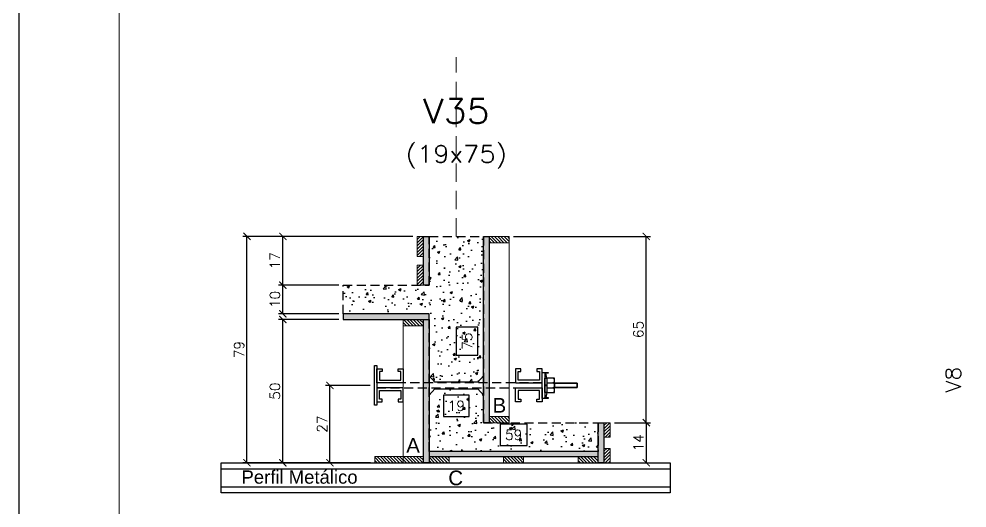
# Model space of a CAD drawing. Extents: x -23436 to 4767, y -4638 to 9755.
# Drawn here: x -15921 to -15259, y 1000 to 1341 of the extents above; entities that cross this region are included whole.
import ezdxf
from ezdxf.enums import TextEntityAlignment as Align

# ---------------------------------------------------------------- set-up
doc = ezdxf.new("R2010")
doc.units = 0
doc.header["$PDMODE"] = 2
doc.header["$PDSIZE"] = 10
doc.linetypes.add('CABLIN', pattern=[0.35, 0.25, -0.1])
doc.linetypes.add('HIDDEN', pattern=[9.525, 6.35, -3.175])
doc.layers.get('0').update_dxf_attribs({"lineweight": 13})
doc.layers.get('Defpoints').update_dxf_attribs({"lineweight": 13})
for name, color, linetype in [('Barra de Ancoragem', 20, 'Continuous'), ('Concreto', 250, 'HIDDEN'), ('Cota', 4, 'Continuous'), ('Cota Seção (2x)', 4, 'Continuous'), ('Hachura', 252, 'CABLIN'), ('MB Logo', 255, 'Continuous'), ('Painéis', 200, 'Continuous'), ('Perfil Metálico', 224, 'Continuous'), ('Texto de Titulo', 7, 'Continuous'), ('Texto Qtd Sarr', 242, 'Continuous'), ('Tubo de PVC', 51, 'Continuous')]:
    doc.layers.add(name, color=color, linetype=linetype)
for name, color, linetype, lineweight in [('FOLHA MB', 7, 'Continuous', 13), ('Madeira', 100, 'Continuous', 13), ('Texto Seção', 7, 'Continuous', 15)]:
    doc.layers.add(name, color=color, linetype=linetype, lineweight=lineweight)
doc.layers.add('Laje_Perimetro', color=7, linetype='Continuous', plot=False)
doc.styles.add('ARIAL', font='arial.ttf', dxfattribs={"oblique": 15, "height": 25})
doc.styles.add('REGUA-120', font='ROMANS.shx', dxfattribs={"height": 15})
doc.styles.add('ROMANS', font='romans.shx')
doc.dimstyles.new('Cota Seção (2x)', dxfattribs={"dimtxt": 7, "dimasz": 5, "dimexe": 3, "dimexo": 3, "dimgap": 2, "dimtad": 3, "dimdec": 1, "dimlfac": 0.5, "dimzin": 12, "dimdsep": 46, "dimtxsty": 'ROMANS', "dimblk": 'ARCHTICK', "dimcen": 0, "dimclrd": 4, "dimclre": 4, "dimclrt": 1, "dimadec": 1, "dimazin": 3, "dimtfac": 1, "dimtdec": 1, "dimtmove": 0, "dimatfit": 3, "dimldrblk": 'OBLIQUE', "dimfxl": 1, "dimtolj": 1, "dimtzin": 12, "dimarcsym": 0})
doc.dimstyles.new('Cota Seção interna', dxfattribs={"dimtxt": 7, "dimasz": 6, "dimexe": 0.18, "dimexo": 2, "dimgap": -4, "dimtad": 3, "dimdec": 1, "dimlfac": 0.5, "dimzin": 12, "dimdsep": 46, "dimtxsty": 'ROMANS', "dimblk": 'ARCHTICK', "dimcen": 0.09, "dimse1": 1, "dimse2": 1, "dimsd1": 1, "dimsd2": 1, "dimclrd": 180, "dimclre": 5, "dimclrt": 1, "dimadec": 0, "dimazin": 3, "dimtfac": 1, "dimtdec": 1, "dimtofl": 0, "dimtmove": 0, "dimatfit": 3, "dimldrblk": 'ARCHTICK', "dimfxl": 1, "dimtolj": 1, "dimtzin": 0, "dimarcsym": 0})
pattern_1 = [(45, (-7335.7746, 24217.8203), (-1.12253202, 1.12253202), [])]
pattern_2 = [(45, (-7205.3767, 23951.0203), (-1.12253202, 1.12253202), [])]

# ---------------------------------------------------------------- blocks, each defined once
blk = doc.blocks.new('A$C169d8357')
at = {"layer": 'FOLHA MB', "color": 1}
for points in [[(0, 1199.94), (0, 149.94), (1485.02, 149.94), (1485.02, 1199.94)], [(70, 1169.94), (70, 179.94), (1455.02, 179.94), (1455.02, 1169.94)]]:
    blk.add_lwpolyline(points, close=True, dxfattribs=at)
blk = doc.blocks.new('titulo1')
at = {"layer": 'Defpoints', "color": 252, "linetype": 'HIDDEN', "ltscale": 2}
blk.add_line((0, 0), (0, 125), dxfattribs=at)
at = {"layer": 'Defpoints', "style": 'ROMANS', "oblique": 15}
blk.add_attdef('FOLHA', text='', height=10, dxfattribs=at).set_placement((0, 15.58), align=Align.MIDDLE_CENTER)
at = {"layer": 'Texto Qtd Sarr', "color": 3, "style": 'ROMANS', "oblique": 15}
for tag, height, p in [('TITULO', 17, (0, 71.45)), ('SEÇÃO', 12, (0, 41.55))]:
    blk.add_attdef(tag, text='', height=height, dxfattribs=at).set_placement(p, align=Align.MIDDLE_CENTER)
blk = doc.blocks.new('*D973')
at = {"layer": 'Cota Seção (2x)', "color": 180, "lineweight": -2, "transparency": 16777216}
for p, q in [((-15566.52, 1058.2), (-15585.52, 1058.2)), ((-15585.52, 1058.2), (-15585.52, 1043.2)), ((-15566.52, 1043.2), (-15566.52, 1058.2)), ((-15585.52, 1043.2), (-15566.52, 1043.2))]:
    blk.add_line(p, q, dxfattribs=at)
at = {"layer": 'Defpoints', "color": 0, "transparency": 16777216}
for p in [(-15635.02, 1039.2), (-15517.02, 1039.2), (-15517.02, 1039.2)]:
    blk.add_point(p, dxfattribs=at)
at = {"layer": 'Cota Seção (2x)', "color": 1, "transparency": 16777216, "insert": (-15576.02, 1050.7), "char_height": 7, "attachment_point": 5, "style": 'ROMANS'}
blk.add_mtext('\\A1;59', dxfattribs=at)
blk = doc.blocks.new('_ArchTick')
at = {"color": 0, "linetype": 'ByBlock', "const_width": 0.15}
blk.add_lwpolyline([(-0.5, -0.5), (0.5, 0.5)], dxfattribs=at)
blk = doc.blocks.new('DSADSAD')
at = {"layer": 'Barra de Ancoragem'}
for p, q in [((-12990.96, 7698.42), (-13009.22, 7698.42)), ((-13005.1, 7696.87), (-13008.63, 7697.64)), ((-12995.08, 7696.87), (-12991.55, 7697.64))]:
    blk.add_line(p, q, dxfattribs=at)
at = {"layer": 'Barra de Ancoragem', "flags": 128}
for points in [[(-13009.22, 7700.2), (-12990.96, 7700.2), (-12990.96, 7698.42), (-13009.22, 7698.42)], [(-13008.63, 7698.42), (-13008.63, 7696.05), (-13009.22, 7696.05), (-13009.22, 7698.42)], [(-12995.08, 7698.42), (-12995.08, 7696.87), (-13005.1, 7696.87), (-13005.1, 7698.42)], [(-12990.96, 7698.42), (-12990.96, 7696.05), (-12991.55, 7696.05), (-12991.55, 7698.42)]]:
    blk.add_lwpolyline(points, close=True, dxfattribs=at)
for points in [[(-13000.38, 7696.87), (-13000.38, 7698.42), (-12999.79, 7698.42), (-12999.79, 7696.87), (-13000.38, 7696.87), (-12999.79, 7696.87)], [(-13005.1, 7696.87), (-13005.1, 7691.61), (-12995.08, 7691.61), (-12995.08, 7696.87)]]:
    blk.add_lwpolyline(points, dxfattribs=at)
for points in [[(-13001.86, 7696.87), (-13001.86, 7692.79, 0.666667), (-12998.32, 7692.79, 0.666667)], [(-12998.32, 7696.87), (-12998.32, 7692.79, 0.729796), (-12995.08, 7692.79, 0.729796)]]:
    blk.add_lwpolyline(points, format="xyb", dxfattribs=at)
at = {"layer": 'Barra de Ancoragem'}
blk.add_arc((-13003.48, 7693.31), 1.7, 197.75636, 342.24364, dxfattribs=at)
blk = doc.blocks.new('*D974')
at = {"layer": 'Cota', "color": 4, "lineweight": -2, "transparency": 16777216}
for p, q in [((-15676.14, 1085.2), (-15707.28, 1085.2)), ((-15704.28, 1031.2), (-15704.28, 1085.2)), ((-15676.02, 1031.2), (-15707.28, 1031.2))]:
    blk.add_line(p, q, dxfattribs=at)
at = {"layer": 'Defpoints', "color": 0, "transparency": 16777216}
for p in [(-15704.28, 1085.2), (-15673.14, 1085.2), (-15673.02, 1031.2)]:
    blk.add_point(p, dxfattribs=at)
at = {"layer": 'Cota', "color": 4, "lineweight": -2, "transparency": 16777216, "xscale": 5, "yscale": 5, "zscale": 5}
for p, rotation in [((-15704.28, 1085.2), 90), ((-15704.28, 1031.2), 270)]:
    blk.add_blockref('_ArchTick', p, dxfattribs=dict(at, rotation=rotation))
at = {"layer": 'Cota', "color": 1, "transparency": 16777216, "insert": (-15709.78, 1058.2), "char_height": 7, "attachment_point": 5, "rotation": 90, "style": 'ROMANS'}
blk.add_mtext('\\A1;27', dxfattribs=at)
blk = doc.blocks.new('_OBLIQUE')
at = {"color": 0, "linetype": 'ByBlock', "lineweight": -2}
for p, q in [((0, 0), (-1, 0)), ((-0.5, -0.5), (0.5, 0.5))]:
    blk.add_line(p, q, dxfattribs=at)
blk = doc.blocks.new('*D975')
at = {"layer": 'Cota', "color": 4, "lineweight": -2, "transparency": 16777216}
for p, q in [((-15698.02, 1131.2), (-15740.13, 1131.2)), ((-15737.13, 1031.2), (-15737.13, 1131.2)), ((-15680.42, 1031.2), (-15740.13, 1031.2))]:
    blk.add_line(p, q, dxfattribs=at)
at = {"layer": 'Defpoints', "color": 0, "transparency": 16777216}
for p in [(-15737.13, 1131.2), (-15695.02, 1131.2), (-15677.42, 1031.2)]:
    blk.add_point(p, dxfattribs=at)
at = {"layer": 'Cota', "color": 4, "lineweight": -2, "transparency": 16777216, "xscale": 5, "yscale": 5, "zscale": 5}
for p, rotation in [((-15737.13, 1131.2), 90), ((-15737.13, 1031.2), 270)]:
    blk.add_blockref('_ArchTick', p, dxfattribs=dict(at, rotation=rotation))
at = {"layer": 'Cota', "color": 1, "transparency": 16777216, "insert": (-15742.63, 1081.2), "char_height": 7, "attachment_point": 5, "rotation": 90, "style": 'ROMANS'}
blk.add_mtext('\\A1;50', dxfattribs=at)
blk = doc.blocks.new('*D976')
at = {"layer": 'Cota', "color": 4, "lineweight": -2, "transparency": 16777216}
for p, q in [((-15698.02, 1155.2), (-15740.13, 1155.2)), ((-15737.13, 1135.2), (-15737.13, 1155.2)), ((-15698.02, 1135.2), (-15740.13, 1135.2))]:
    blk.add_line(p, q, dxfattribs=at)
at = {"layer": 'Defpoints', "color": 0, "transparency": 16777216}
for p in [(-15737.13, 1155.2), (-15695.02, 1155.2), (-15695.02, 1135.2)]:
    blk.add_point(p, dxfattribs=at)
at = {"layer": 'Cota', "color": 4, "lineweight": -2, "transparency": 16777216, "xscale": 5, "yscale": 5, "zscale": 5}
for p, rotation in [((-15737.13, 1155.2), 90), ((-15737.13, 1135.2), 270)]:
    blk.add_blockref('_ArchTick', p, dxfattribs=dict(at, rotation=rotation))
at = {"layer": 'Cota', "color": 1, "transparency": 16777216, "insert": (-15742.63, 1145.2), "char_height": 7, "attachment_point": 5, "rotation": 90, "style": 'ROMANS'}
blk.add_mtext('\\A1;10', dxfattribs=at)
blk = doc.blocks.new('*D977')
at = {"layer": 'Cota', "color": 4, "lineweight": -2, "transparency": 16777216}
for p, q in [((-15646.42, 1189.2), (-15740.13, 1189.2)), ((-15737.13, 1155.2), (-15737.13, 1189.2)), ((-15698.02, 1155.2), (-15740.13, 1155.2))]:
    blk.add_line(p, q, dxfattribs=at)
at = {"layer": 'Defpoints', "color": 0, "transparency": 16777216}
for p in [(-15737.13, 1189.2), (-15643.42, 1189.2), (-15695.02, 1155.2)]:
    blk.add_point(p, dxfattribs=at)
at = {"layer": 'Cota', "color": 4, "lineweight": -2, "transparency": 16777216, "xscale": 5, "yscale": 5, "zscale": 5}
for p, rotation in [((-15737.13, 1189.2), 90), ((-15737.13, 1155.2), 270)]:
    blk.add_blockref('_ArchTick', p, dxfattribs=dict(at, rotation=rotation))
at = {"layer": 'Cota', "color": 1, "transparency": 16777216, "insert": (-15742.63, 1172.2), "char_height": 7, "attachment_point": 5, "rotation": 90, "style": 'ROMANS'}
blk.add_mtext('\\A1;17', dxfattribs=at)
blk = doc.blocks.new('*D978')
at = {"layer": 'Cota', "color": 4, "lineweight": -2, "transparency": 16777216}
for p, q in [((-15646.42, 1189.2), (-15765.18, 1189.2)), ((-15762.18, 1031.2), (-15762.18, 1189.2)), ((-15680.42, 1031.2), (-15765.18, 1031.2))]:
    blk.add_line(p, q, dxfattribs=at)
at = {"layer": 'Defpoints', "color": 0, "transparency": 16777216}
for p in [(-15762.18, 1189.2), (-15643.42, 1189.2), (-15677.42, 1031.2)]:
    blk.add_point(p, dxfattribs=at)
at = {"layer": 'Cota', "color": 4, "lineweight": -2, "transparency": 16777216, "xscale": 5, "yscale": 5, "zscale": 5}
for p, rotation in [((-15762.18, 1189.2), 90), ((-15762.18, 1031.2), 270)]:
    blk.add_blockref('_ArchTick', p, dxfattribs=dict(at, rotation=rotation))
at = {"layer": 'Cota', "color": 1, "transparency": 16777216, "insert": (-15767.68, 1110.2), "char_height": 7, "attachment_point": 5, "rotation": 90, "style": 'ROMANS'}
blk.add_mtext('\\A1;79', dxfattribs=at)
blk = doc.blocks.new('*D979')
at = {"layer": 'Cota', "color": 4, "lineweight": -2, "transparency": 16777216}
for p, q in [((-15505.62, 1059.2), (-15480.41, 1059.2)), ((-15483.41, 1059.2), (-15483.41, 1031.2)), ((-15505.62, 1031.2), (-15480.41, 1031.2))]:
    blk.add_line(p, q, dxfattribs=at)
at = {"layer": 'Defpoints', "color": 0, "transparency": 16777216}
for p in [(-15508.62, 1059.2), (-15508.62, 1031.2), (-15483.41, 1031.2)]:
    blk.add_point(p, dxfattribs=at)
at = {"layer": 'Cota', "color": 4, "lineweight": -2, "transparency": 16777216, "xscale": 5, "yscale": 5, "zscale": 5}
for p, rotation in [((-15483.41, 1059.2), 90), ((-15483.41, 1031.2), 270)]:
    blk.add_blockref('_ArchTick', p, dxfattribs=dict(at, rotation=rotation))
at = {"layer": 'Cota', "color": 1, "transparency": 16777216, "insert": (-15488.91, 1045.2), "char_height": 7, "attachment_point": 5, "rotation": 90, "style": 'ROMANS'}
blk.add_mtext('\\A1;14', dxfattribs=at)
blk = doc.blocks.new('*D980')
at = {"layer": 'Cota', "color": 4, "lineweight": -2, "transparency": 16777216}
for p, q in [((-15576.02, 1189.2), (-15480.41, 1189.2)), ((-15483.41, 1059.2), (-15483.41, 1189.2)), ((-15505.62, 1059.2), (-15480.41, 1059.2))]:
    blk.add_line(p, q, dxfattribs=at)
at = {"layer": 'Defpoints', "color": 0, "transparency": 16777216}
for p in [(-15579.02, 1189.2), (-15483.41, 1189.2), (-15508.62, 1059.2)]:
    blk.add_point(p, dxfattribs=at)
at = {"layer": 'Cota', "color": 4, "lineweight": -2, "transparency": 16777216, "xscale": 5, "yscale": 5, "zscale": 5}
for p, rotation in [((-15483.41, 1189.2), 90), ((-15483.41, 1059.2), 270)]:
    blk.add_blockref('_ArchTick', p, dxfattribs=dict(at, rotation=rotation))
at = {"layer": 'Cota', "color": 1, "transparency": 16777216, "insert": (-15488.91, 1124.2), "char_height": 7, "attachment_point": 5, "rotation": 90, "style": 'ROMANS'}
blk.add_mtext('\\A1;65', dxfattribs=at)
blk = doc.blocks.new('*D981')
at = {"layer": 'Cota Seção (2x)', "color": 180, "lineweight": -2, "transparency": 16777216}
for p, q in [((-15607.02, 1078.47), (-15625.02, 1078.47)), ((-15625.02, 1078.47), (-15625.02, 1063.47)), ((-15607.02, 1063.47), (-15607.02, 1078.47)), ((-15625.02, 1063.47), (-15607.02, 1063.47))]:
    blk.add_line(p, q, dxfattribs=at)
at = {"layer": 'Defpoints', "color": 0, "transparency": 16777216}
for p in [(-15635.02, 1091.98), (-15597.02, 1091.98), (-15635.02, 1059.47)]:
    blk.add_point(p, dxfattribs=at)
at = {"layer": 'Cota Seção (2x)', "color": 1, "transparency": 16777216, "insert": (-15616.02, 1070.97), "char_height": 7, "attachment_point": 5, "style": 'ROMANS'}
blk.add_mtext('\\A1;19', dxfattribs=at)
blk = doc.blocks.new('*D982')
at = {"layer": 'Cota Seção (2x)', "color": 180, "lineweight": -2, "transparency": 16777216}
for p, q in [((-15601.02, 1125.76), (-15616.02, 1125.76)), ((-15616.02, 1125.76), (-15616.02, 1106.43)), ((-15601.02, 1106.43), (-15601.02, 1125.76)), ((-15616.02, 1106.43), (-15601.02, 1106.43))]:
    blk.add_line(p, q, dxfattribs=at)
at = {"layer": 'Defpoints', "color": 0, "transparency": 16777216}
for p in [(-15635.02, 1189.2), (-15597.02, 1189.2), (-15635.02, 1039.2)]:
    blk.add_point(p, dxfattribs=at)
at = {"layer": 'Cota Seção (2x)', "color": 1, "transparency": 16777216, "insert": (-15608.52, 1116.09), "char_height": 7, "attachment_point": 5, "rotation": 90, "style": 'ROMANS'}
blk.add_mtext('\\A1;75', dxfattribs=at)

msp = doc.modelspace()

# ---------------------------------------------------------------- hatches: boundary and pattern name
at = {"layer": 'Concreto'}
h = msp.add_hatch(dxfattribs=at)
h.set_pattern_fill('AR-CONC', color=256, scale=2.5)
h.set_pattern_definition([(50, (1449.573, -275.992), (17.931505, -1.568803), [1.875, -20.625]), (355, (1449.573, -275.992), (-3.468783, 18.804803), [1.5, -16.5]), (100.45144, (1451.068, -276.123), (14.462721, 17.236), [1.593505, -17.528553]), (46.1842, (1449.573, -270.992), (26.681033, -4.137982), [2.8125, -30.9375]), (96.63564, (1451.797, -271.337), (23.36655, 24.352965), [2.39026, -26.292844]), (351.18416, (1449.573, -270.992), (23.36655, 24.352965), [2.25, -24.75]), (21, (1452.073, -272.242), (14.922676, -10.065472), [1.875, -20.625]), (326, (1452.073, -272.242), (6.082883, 18.128751), [1.5, -16.5]), (71.45144, (1453.317, -273.081), (21.00556, 8.063279), [1.593505, -17.528553]), (37.5, (1449.5733, -275.992), (0.3039964, 8.3223463), [0, -16.3, 0, -16.75, 0, -16.5625]), (7.5, (1449.573, -275.992), (6.5767384, 9.860293), [0, -9.55, 0, -15.925, 0, -6.3125]), (327.5, (1443.9983, -275.992), (13.345561, -0.5638718), [0, -6.25, 0, -19.5, 0, -25.875]), (317.5, (1441.498, -275.992), (14.579654, 2.5026246), [0, -8.125, 0, -12.95, 0, -18.375])])
h.paths.add_polyline_path([(-15695.02, 1155.2), (-15635.02, 1155.2), (-15635.02, 1189.2), (-15597.02, 1189.2), (-15597.02, 1091.98), (-15601.02, 1087.48), (-15631.02, 1087.48), (-15635.02, 1091.98), (-15635.02, 1131.2), (-15635.02, 1135.2), (-15695.02, 1135.2)])
h.paths.add_polyline_path([(-15635.02, 1078.42), (-15631.02, 1082.92), (-15601.02, 1082.92), (-15597.02, 1078.42), (-15597.02, 1059.2), (-15593.02, 1059.2), (-15579.02, 1059.2), (-15517.02, 1059.2), (-15517.02, 1039.2), (-15635.02, 1039.2)])
h.paths.add_polyline_path([(-15609.27, 1045.45), (-15622.77, 1045.45), (-15622.77, 1055.95), (-15609.27, 1055.95)], flags=24)
at = {"layer": 'Hachura'}
h = msp.add_hatch(dxfattribs=at)
h.set_pattern_fill('ANSI31', color=256, scale=0.5, angle=360, style=0)
h.set_pattern_definition(pattern_1)
h.paths.add_polyline_path([(-15639.02, 1189.2), (-15643.42, 1189.2), (-15643.42, 1175.2), (-15639.02, 1175.2)])
h = msp.add_hatch(color=256, dxfattribs=at)
h.dxf.hatch_style = 1
h.paths.add_polyline_path([(-15639.02, 1189.2), (-15635.02, 1189.2), (-15635.02, 1155.2), (-15639.02, 1155.2)])
h = msp.add_hatch(color=256, dxfattribs=at)
h.dxf.hatch_style = 1
h.paths.add_polyline_path([(-15597.02, 1189.2), (-15593.02, 1189.2), (-15593.02, 1059.2), (-15597.02, 1059.2)])
h = msp.add_hatch(dxfattribs=at)
h.set_pattern_fill('ANSI31', color=256, scale=0.5, angle=270, style=0)
h.set_pattern_definition([(315, (7252.8018, -7118.4436), (1.12253202, 1.12253202), [])])
h.paths.add_polyline_path([(-15579.02, 1184.8), (-15579.02, 1189.2), (-15593.02, 1189.2), (-15593.02, 1184.8)])
h = msp.add_hatch(dxfattribs=at)
h.set_pattern_fill('ANSI31', color=256, scale=0.5, angle=360, style=0)
h.set_pattern_definition(pattern_1)
h.paths.add_polyline_path([(-15639.02, 1155.2), (-15643.42, 1155.2), (-15643.42, 1169.2), (-15639.02, 1169.2)])
h = msp.add_hatch(color=256, dxfattribs=at)
h.dxf.hatch_style = 1
h.paths.add_polyline_path([(-15635.02, 1131.2), (-15635.02, 1135.2), (-15695.02, 1135.2), (-15695.02, 1131.2)])
h = msp.add_hatch(dxfattribs=at)
h.set_pattern_fill('ANSI31', color=256, scale=0.5, angle=270, style=0)
h.set_pattern_definition([(315, (7312.8018, -7176.4436), (1.12253202, 1.12253202), [])])
h.paths.add_polyline_path([(-15639.02, 1126.8), (-15639.02, 1131.2), (-15653.02, 1131.2), (-15653.02, 1126.8)])
h = msp.add_hatch(color=256, dxfattribs=at)
h.dxf.hatch_style = 1
h.paths.add_polyline_path([(-15639.02, 1131.2), (-15635.02, 1131.2), (-15635.02, 1031.2), (-15639.02, 1031.2)])
h = msp.add_hatch(dxfattribs=at)
h.set_pattern_fill('ANSI31', color=256, scale=0.5, angle=270, style=0)
h.set_pattern_definition([(315, (7252.8018, -7244.0436), (1.12253202, 1.12253202), [])])
h.paths.add_polyline_path([(-15579.02, 1059.2), (-15579.02, 1063.6), (-15593.02, 1063.6), (-15593.02, 1059.2)])
h = msp.add_hatch(color=256, dxfattribs=at)
h.dxf.hatch_style = 1
h.paths.add_polyline_path([(-15517.02, 1059.2), (-15513.02, 1059.2), (-15513.02, 1031.2), (-15517.02, 1031.2)])
h = msp.add_hatch(dxfattribs=at)
h.set_pattern_fill('ANSI31', color=256, scale=0.5, angle=360, style=0)
h.set_pattern_definition(pattern_2)
h.paths.add_polyline_path([(-15508.62, 1049.2), (-15513.02, 1049.2), (-15513.02, 1059.2), (-15508.62, 1059.2)])
h = msp.add_hatch(dxfattribs=at)
h.set_pattern_fill('ANSI31', color=256, scale=0.5, angle=360, style=0)
h.set_pattern_definition(pattern_2)
h.paths.add_polyline_path([(-15508.62, 1041.2), (-15513.02, 1041.2), (-15513.02, 1031.2), (-15508.62, 1031.2)])
h = msp.add_hatch(dxfattribs=at)
h.set_pattern_fill('ANSI31', color=256, scale=0.5, angle=270, style=0)
h.set_pattern_definition([(315, (7312.8018, -7198.4436), (1.12253202, 1.12253202), [])])
h.paths.add_polyline_path([(-15673.02, 1031.2), (-15673.02, 1035.6), (-15653.02, 1035.6), (-15653.02, 1031.2)])
h = msp.add_hatch(dxfattribs=at)
h.set_pattern_fill('ANSI31', color=256, scale=0.5, angle=270, style=0)
h.set_pattern_definition([(315, (7312.8018, -7272.0436), (1.12253202, 1.12253202), [])])
h.paths.add_polyline_path([(-15639.02, 1031.2), (-15639.02, 1035.6), (-15653.02, 1035.6), (-15653.02, 1031.2)])
h = msp.add_hatch(color=256, dxfattribs=at)
h.dxf.hatch_style = 1
h.paths.add_polyline_path([(-15517.02, 1035.6), (-15517.02, 1039.2), (-15635.02, 1039.2), (-15635.02, 1035.6)])
h = msp.add_hatch(dxfattribs=at)
h.set_pattern_fill('ANSI31', color=256, scale=0.5, angle=270, style=0)
h.set_pattern_definition([(315, (7321.6018, -7198.4436), (1.12253202, 1.12253202), [])])
h.paths.add_polyline_path([(-15635.02, 1031.2), (-15635.02, 1035.6), (-15621.02, 1035.6), (-15621.02, 1031.2)])
h = msp.add_hatch(dxfattribs=at)
h.set_pattern_fill('ANSI31', color=256, scale=0.5, angle=270, style=0)
h.set_pattern_definition([(315, (7293.6028, -7198.4436), (1.12253202, 1.12253202), [])])
h.paths.add_polyline_path([(-15569.02, 1031.2), (-15569.02, 1035.6), (-15583.02, 1035.6), (-15583.02, 1031.2)])
h = msp.add_hatch(dxfattribs=at)
h.set_pattern_fill('ANSI31', color=256, scale=0.5, angle=270, style=0)
h.set_pattern_definition([(315, (7241.6039, -7198.4436), (1.12253202, 1.12253202), [])])
h.paths.add_polyline_path([(-15517.02, 1031.2), (-15517.02, 1035.6), (-15531.02, 1035.6), (-15531.02, 1031.2)])

# ---------------------------------------------------------------- linework, layer by layer
at = {"layer": 'Barra de Ancoragem', "flags": 128}
msp.add_lwpolyline([(-15673.14, 1071.33), (-15673.14, 1099.07), (-15671.54, 1099.07), (-15671.54, 1071.33)], close=True, dxfattribs=at)
at = {"layer": 'Barra de Ancoragem'}
for points in [[(-15671.54, 1096.68), (-15669.69, 1096.68), (-15667.84, 1096.68), (-15667.84, 1094.83), (-15669.69, 1094.83), (-15669.69, 1088.82), (-15654.87, 1088.82), (-15654.87, 1094.83), (-15656.71, 1094.83), (-15656.71, 1096.68), (-15654.87, 1096.68), (-15653.02, 1096.68), (-15653.02, 1086.98), (-15671.54, 1086.98)], [(-15556.1, 1096.68), (-15557.94, 1096.68), (-15559.79, 1096.68), (-15559.79, 1094.83), (-15557.94, 1094.83), (-15557.94, 1088.82), (-15572.77, 1088.82), (-15572.77, 1094.83), (-15570.92, 1094.83), (-15570.92, 1096.68), (-15572.77, 1096.68), (-15574.62, 1096.68), (-15574.62, 1086.98), (-15556.1, 1086.98)], [(-15547.5, 1086.67), (-15531.61, 1086.67), (-15531.61, 1083.73), (-15547.5, 1083.73)], [(-15531.61, 1083.73), (-15531.61, 1086.67), (-15547.5, 1086.67), (-15547.5, 1083.73)], [(-15671.54, 1073.72), (-15669.69, 1073.72), (-15667.84, 1073.72), (-15667.84, 1075.57), (-15669.69, 1075.57), (-15669.69, 1081.58), (-15654.87, 1081.58), (-15654.87, 1075.57), (-15656.71, 1075.57), (-15656.71, 1073.72), (-15654.87, 1073.72), (-15653.02, 1073.72), (-15653.02, 1083.42), (-15671.54, 1083.42)], [(-15556.1, 1073.72), (-15557.94, 1073.72), (-15559.79, 1073.72), (-15559.79, 1075.57), (-15557.94, 1075.57), (-15557.94, 1081.58), (-15572.77, 1081.58), (-15572.77, 1075.57), (-15570.92, 1075.57), (-15570.92, 1073.72), (-15572.77, 1073.72), (-15574.62, 1073.72), (-15574.62, 1083.42), (-15556.1, 1083.42)]]:
    msp.add_lwpolyline(points, close=True, dxfattribs=at)
at = {"layer": 'Barra de Ancoragem', "linetype": 'HIDDEN'}
msp.add_lwpolyline([(-15556.1, 1083.42), (-15556.1, 1086.98), (-15671.54, 1086.98), (-15671.54, 1083.42)], close=True, dxfattribs=at)
at = {"layer": 'Concreto'}
msp.add_lwpolyline([(-15635.02, 1135.2), (-15695.02, 1135.2), (-15695.02, 1155.2), (-15635.02, 1155.2), (-15635.02, 1189.2), (-15597.02, 1189.2), (-15597.02, 1059.2), (-15517.02, 1059.2), (-15517.02, 1039.2), (-15635.02, 1039.2)], close=True, dxfattribs=at)
at = {"layer": 'Laje_Perimetro'}
msp.add_lwpolyline([(-14436.36, 1682.26), (-15921.38, 1682.26), (-15921.38, 632.26), (-14436.36, 632.26)], close=True, dxfattribs=at)
at = {"layer": 'Madeira'}
for points in [[(-15639.02, 1189.2), (-15643.42, 1189.2), (-15643.42, 1175.2), (-15639.02, 1175.2)], [(-15579.02, 1184.8), (-15579.02, 1189.2), (-15593.02, 1189.2), (-15593.02, 1184.8)], [(-15579.02, 1189.2), (-15593.02, 1189.2), (-15593.02, 1059.2), (-15579.02, 1059.2)], [(-15639.02, 1155.2), (-15643.42, 1155.2), (-15643.42, 1169.2), (-15639.02, 1169.2)], [(-15639.02, 1126.8), (-15639.02, 1131.2), (-15653.02, 1131.2), (-15653.02, 1126.8)], [(-15639.02, 1131.2), (-15653.02, 1131.2), (-15653.02, 1031.2), (-15639.02, 1031.2)], [(-15579.02, 1059.2), (-15579.02, 1063.6), (-15593.02, 1063.6), (-15593.02, 1059.2)], [(-15508.62, 1049.2), (-15513.02, 1049.2), (-15513.02, 1059.2), (-15508.62, 1059.2)], [(-15508.62, 1041.2), (-15513.02, 1041.2), (-15513.02, 1031.2), (-15508.62, 1031.2)], [(-15673.02, 1031.2), (-15673.02, 1035.6), (-15653.02, 1035.6), (-15653.02, 1031.2)], [(-15639.02, 1031.2), (-15639.02, 1035.6), (-15653.02, 1035.6), (-15653.02, 1031.2)], [(-15635.02, 1031.2), (-15635.02, 1035.6), (-15621.02, 1035.6), (-15621.02, 1031.2)], [(-15569.02, 1031.2), (-15569.02, 1035.6), (-15583.02, 1035.6), (-15583.02, 1031.2)], [(-15517.02, 1031.2), (-15517.02, 1035.6), (-15531.02, 1035.6), (-15531.02, 1031.2)]]:
    msp.add_lwpolyline(points, close=True, dxfattribs=at)
at = {"layer": 'Painéis'}
for points in [[(-15639.02, 1189.2), (-15635.02, 1189.2), (-15635.02, 1155.2), (-15639.02, 1155.2)], [(-15597.02, 1189.2), (-15593.02, 1189.2), (-15593.02, 1059.2), (-15597.02, 1059.2)], [(-15635.02, 1131.2), (-15635.02, 1135.2), (-15695.02, 1135.2), (-15695.02, 1131.2)], [(-15639.02, 1131.2), (-15635.02, 1131.2), (-15635.02, 1031.2), (-15639.02, 1031.2)], [(-15517.02, 1059.2), (-15513.02, 1059.2), (-15513.02, 1031.2), (-15517.02, 1031.2)], [(-15517.02, 1035.6), (-15517.02, 1039.2), (-15635.02, 1039.2), (-15635.02, 1035.6)]]:
    msp.add_lwpolyline(points, close=True, dxfattribs=at)
at = {"layer": 'Perfil Metálico'}
msp.add_lwpolyline([(-15466.79, 1010.13), (-15780.14, 1010.13), (-15780.14, 1031.2), (-15466.79, 1031.2)], close=True, dxfattribs=at)
for points in [[(-15780.14, 1027.04), (-15466.79, 1027.04)], [(-15466.79, 1014.29), (-15780.14, 1014.29)]]:
    msp.add_lwpolyline(points, dxfattribs=at)
at = {"layer": 'Tubo de PVC'}
msp.add_lwpolyline([(-15635.02, 1091.98), (-15635.02, 1091.98), (-15635.02, 1078.42), (-15631.02, 1082.92), (-15601.02, 1082.92), (-15597.02, 1078.42), (-15597.02, 1091.98), (-15601.02, 1087.48), (-15631.02, 1087.48)], close=True, dxfattribs=at)

# ---------------------------------------------------------------- block references
at = {"layer": 'Barra de Ancoragem', "rotation": 90.00000000000001}
msp.add_blockref('DSADSAD', (-7855.89, 14085.29), dxfattribs=at)
at = {"layer": 'MB Logo'}
msp.add_blockref('A$C169d8357', (-15921.38, 482.32), dxfattribs=at)
at = {"layer": 'Texto Seção'}
ref = msp.add_blockref('titulo1', (-15616.02, 1189.2), dxfattribs=at)
ref.add_attrib('TITULO', 'V35', dxfattribs={"layer": 'Texto de Titulo', "color": 7, "height": 17, "style": 'ROMANS', "width": 1.1}).set_placement((-15616.02, 1276.7), align=Align.MIDDLE_CENTER)
ref.add_attrib('SEÇÃO', '(19x75)', dxfattribs={"layer": 'Texto de Titulo', "color": 7, "height": 12, "style": 'ROMANS', "width": 1.1}).set_placement((-15616.02, 1246.7), align=Align.MIDDLE_CENTER)

# ---------------------------------------------------------------- texts
at = {"layer": 'Texto Seção', "style": 'REGUA-120', "width": 1.05}
msp.add_text('V8', height=10.4, rotation=90, dxfattribs=at).set_placement((-15269.08, 1089.2), align=Align.MIDDLE_CENTER)
at = {"layer": 'Texto Seção', "color": 0, "linetype": 'Continuous', "style": 'ARIAL'}
for s, p in [('B', (-15585.95, 1071.33)), ('A', (-15646.23, 1043.33)), ('C', (-15616.46, 1020.66))]:
    msp.add_text(s, height=10.22, dxfattribs=at).set_placement(p, align=Align.MIDDLE_CENTER)
at = {"layer": 'Texto Seção', "style": 'ARIAL'}
msp.add_text('Perfil Metálico', height=9.24, dxfattribs=at).set_placement((-15725.48, 1021.24), align=Align.MIDDLE_CENTER)

# ---------------------------------------------------------------- dimensions: what is measured, and where the dimension line sits
at = {"layer": 'Cota'}
for base, p1, p2, picture, middle in [((-15762.18, 1189.2), (-15677.42, 1031.2), (-15643.42, 1189.2), '*D978', (-15767.68, 1110.2)), ((-15737.13, 1189.2), (-15695.02, 1155.2), (-15643.42, 1189.2), '*D977', (-15742.63, 1172.2)), ((-15483.41, 1189.2), (-15508.62, 1059.2), (-15579.02, 1189.2), '*D980', (-15488.91, 1124.2)), ((-15737.13, 1155.2), (-15695.02, 1135.2), (-15695.02, 1155.2), '*D976', (-15742.63, 1145.2)), ((-15737.13, 1131.2), (-15677.42, 1031.2), (-15695.02, 1131.2), '*D975', (-15742.63, 1081.2)), ((-15704.28, 1085.2), (-15673.02, 1031.2), (-15673.14, 1085.2), '*D974', (-15709.78, 1058.2)), ((-15483.41, 1031.2), (-15508.62, 1059.2), (-15508.62, 1031.2), '*D979', (-15488.91, 1045.2))]:
    dim = msp.add_linear_dim(base=base, p1=p1, p2=p2, angle=90, dimstyle='Cota Seção (2x)', dxfattribs=at)
    dim.commit()
    dim.dimension.update_dxf_attribs({"geometry": picture, "text_midpoint": middle})
at = {"layer": 'Cota Seção (2x)'}
for base, p1, p2, angle, picture, middle in [((-15597.02, 1189.2), (-15635.02, 1039.2), (-15635.02, 1189.2), 90, '*D982', (-15597.02, 1116.09)), ((-15635.02, 1059.47), (-15597.02, 1091.98), (-15635.02, 1091.98), 180, '*D981', (-15616.02, 1059.47))]:
    dim = msp.add_linear_dim(base=base, p1=p1, p2=p2, angle=angle, dimstyle='Cota Seção interna', dxfattribs=at)
    dim.commit()
    dim.dimension.update_dxf_attribs({"geometry": picture, "text_midpoint": middle, "dimtype": 160})
dim = msp.add_linear_dim(base=(-15517.02, 1039.2), p1=(-15635.02, 1039.2), p2=(-15517.02, 1039.2), angle=0, dimstyle='Cota Seção interna', dxfattribs=at)
dim.commit()
dim.dimension.update_dxf_attribs({"geometry": '*D973', "text_midpoint": (-15576.02, 1050.7)})

doc.saveas('drawing.dxf')
